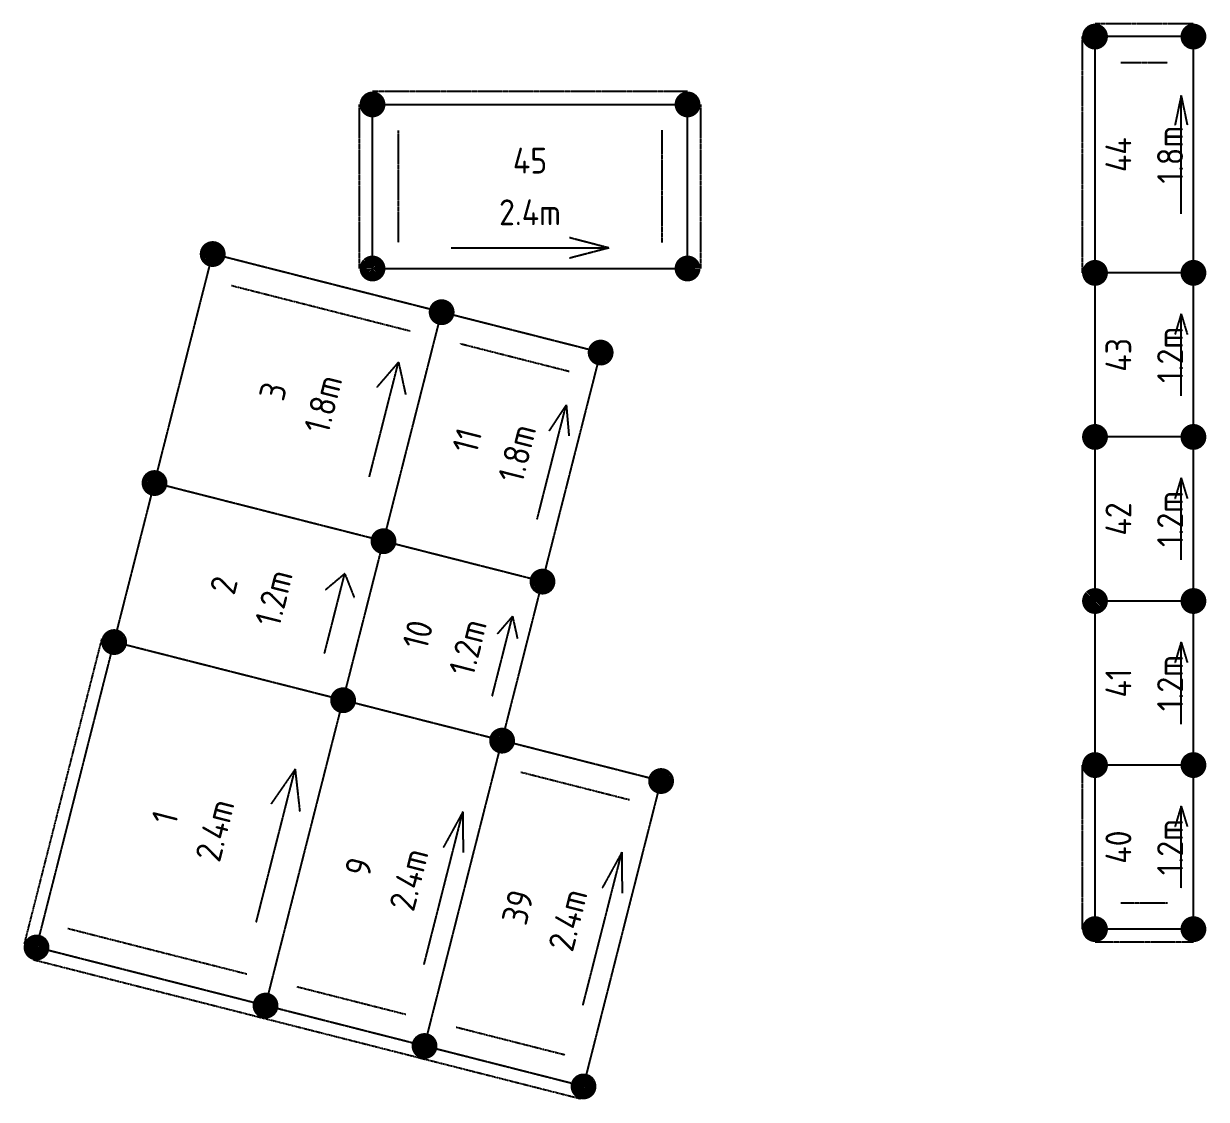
# Model space of a CAD drawing. Header units: millimetres. Extents: x 9116 to 195096, y -114281 to 55636.
# Drawn here: x 155130 to 164287, y 14917 to 23244 of the extents above; entities that cross this region are included whole.
import ezdxf
from ezdxf.enums import TextEntityAlignment as Align

# ---------------------------------------------------------------- set-up
doc = ezdxf.new("R2010")
doc.units = ezdxf.units.MM
doc.linetypes.add('KwikScaf_DASHED', pattern=[3.75, 2.5, -1.25])
doc.linetypes.add('KwikScaf_Line', pattern=[1, 1, 0])
doc.layers.add('KwikScaf Schematic', color=7, linetype='CONTINUOUS')
doc.styles.add('KwikScaf ISO', font='isocp.shx')

msp = doc.modelspace()

# ---------------------------------------------------------------- linework, layer by layer
at = {"layer": 'KwikScaf Schematic', "color": 5, "linetype": 'KwikScaf_DASHED'}
for p, q in [((163424.7, 23243.7), (164186.7, 23243.7)), ((163324.7, 23143.7), (163324.7, 21314.7)), ((163624.7, 22943.7), (163986.7, 22943.7)), ((156738.4, 21217.5), (158123.4, 20865.7)), ((158511.1, 20767.2), (159354.3, 20553))]:
    msp.add_line(p, q, dxfattribs=at)
at = {"layer": 'KwikScaf Schematic', "color": 5, "linetype": 'KwikScaf_Line'}
for p, q in [((163424.7, 21314.7), (163424.7, 23143.7)), ((164186.7, 23143.7), (163424.7, 23143.7)), ((164186.7, 21314.7), (164186.7, 23143.7)), ((164091.4, 22686.5), (164043.8, 22457.8)), ((164091.4, 21772), (164091.4, 22686.5)), ((164091.4, 22686.5), (164139, 22457.8)), ((156143.5, 19687.9), (156593.8, 21460.6)), ((158366.5, 21010.3), (156593.8, 21460.6)), ((157916.2, 19237.6), (158366.5, 21010.3)), ((157916.2, 19237.6), (158366.5, 21010.3)), ((159597.4, 20697.6), (158366.5, 21010.3)), ((159147.1, 18924.9), (159597.4, 20697.6)), ((157807.2, 19737), (158032.3, 20623.4)), ((158032.3, 20623.4), (157865.2, 20429.9)), ((158032.3, 20623.4), (158086.8, 20373.6)), ((159105.8, 19407.1), (159330.9, 20293.5)), ((159330.9, 20293.5), (159197.7, 20091.4)), ((159330.9, 20293.5), (159351.6, 20052.3))]:
    msp.add_line(p, q, dxfattribs=at)
at = {"layer": 'KwikScaf Schematic', "color": 3, "linetype": 'KwikScaf_DASHED'}
for p, q in [((160270.1, 22718.5), (157831.1, 22718.5)), ((157731.1, 21348.5), (157731.1, 22618.5)), ((160370.1, 22618.5), (160370.1, 21348.5)), ((158031.1, 21548.5), (158031.1, 22418.5)), ((160070.1, 22418.5), (160070.1, 21548.5)), ((155733.9, 18481.6), (155133.4, 16117.7)), ((158979, 17450.9), (159822.2, 17236.7)), ((156858.4, 15885.8), (155473.4, 16237.7)), ((156978.4, 15545.8), (155205.7, 15996.1)), ((158089.3, 15573.1), (157246.1, 15787.3)), ((158209.3, 15233.1), (156978.4, 15545.8)), ((159320.2, 15260.4), (158477, 15474.6)), ((159440.2, 14920.4), (158209.3, 15233.1))]:
    msp.add_line(p, q, dxfattribs=at)
at = {"layer": 'KwikScaf Schematic', "color": 3, "linetype": 'KwikScaf_Line'}
for p, q in [((157831.1, 22618.5), (160270.1, 22618.5)), ((157831.1, 21348.5), (157831.1, 22618.5)), ((160270.1, 21348.5), (160270.1, 22618.5)), ((159660.3, 21507.3), (159355.5, 21586.7)), ((158440.8, 21507.3), (159660.3, 21507.3)), ((159660.3, 21507.3), (159355.5, 21427.9)), ((157831.1, 21348.5), (160270.1, 21348.5)), ((155230.3, 16093.1), (155830.8, 18457)), ((157603.5, 18006.7), (155830.8, 18457)), ((157003, 15642.7), (157603.5, 18006.7)), ((157003, 15642.7), (157603.5, 18006.7)), ((158834.4, 17694), (157603.5, 18006.7)), ((158233.9, 15330), (158834.4, 17694)), ((158233.9, 15330), (158834.4, 17694)), ((160065.3, 17381.3), (158834.4, 17694)), ((156931.5, 16290), (157231.8, 17472)), ((157231.8, 17472), (157045.9, 17204.6)), ((157231.8, 17472), (157267.5, 17148.3)), ((159464.8, 15017.4), (160065.3, 17381.3)), ((158230.1, 15960.1), (158530.4, 17142.1)), ((158530.4, 17142.1), (158378.4, 16866.1)), ((158530.4, 17142.1), (158532.3, 16827)), ((159461, 15647.4), (159761.3, 16829.4)), ((159761.3, 16829.4), (159609.3, 16553.4)), ((159761.3, 16829.4), (159763.2, 16514.4)), ((157003, 15642.7), (155230.3, 16093.1)), ((158233.9, 15330), (157003, 15642.7)), ((159464.8, 15017.4), (158233.9, 15330))]:
    msp.add_line(p, q, dxfattribs=at)
at = {"layer": 'KwikScaf Schematic', "color": 1, "linetype": 'KwikScaf_Line'}
for p, q in [((163424.7, 20044.7), (163424.7, 21314.7)), ((164186.7, 21314.7), (163424.7, 21314.7)), ((164186.7, 20044.7), (164186.7, 21314.7)), ((164091.4, 20997.2), (164043.8, 20838.5)), ((164091.4, 20362.2), (164091.4, 20997.2)), ((164091.4, 20997.2), (164139, 20838.5)), ((163424.7, 18774.7), (163424.7, 20044.7)), ((164186.7, 20044.7), (163424.7, 20044.7)), ((164186.7, 18774.7), (164186.7, 20044.7)), ((155830.8, 18457), (156143.5, 19687.9)), ((157916.2, 19237.6), (156143.5, 19687.9)), ((164091.4, 19727.2), (164043.8, 19568.5)), ((164091.4, 19092.2), (164091.4, 19727.2)), ((164091.4, 19727.2), (164139, 19568.5)), ((157603.5, 18006.7), (157916.2, 19237.6)), ((157603.5, 18006.7), (157916.2, 19237.6)), ((159147.1, 18924.9), (157916.2, 19237.6)), ((157460.1, 18370.7), (157616.4, 18986.1)), ((157616.4, 18986.1), (157466.5, 18860.4)), ((157616.4, 18986.1), (157688.1, 18804.1)), ((158834.4, 17694), (159147.1, 18924.9)), ((163424.7, 17504.7), (163424.7, 18774.7)), ((164186.7, 18774.7), (163424.7, 18774.7)), ((164186.7, 17504.7), (164186.7, 18774.7)), ((158758.7, 18040.8), (158915, 18656.2)), ((158915, 18656.2), (158799, 18521.9)), ((158915, 18656.2), (158952.9, 18482.8)), ((164091.4, 18457.2), (164043.8, 18298.5)), ((164091.4, 17822.2), (164091.4, 18457.2)), ((164091.4, 18457.2), (164139, 18298.5)), ((163424.7, 16234.7), (163424.7, 17504.7)), ((164186.7, 17504.7), (163424.7, 17504.7)), ((164186.7, 16234.7), (164186.7, 17504.7)), ((164091.4, 17187.2), (164043.8, 17028.5)), ((164091.4, 16552.2), (164091.4, 17187.2)), ((164091.4, 17187.2), (164139, 17028.5)), ((164186.7, 16234.7), (163424.7, 16234.7))]:
    msp.add_line(p, q, dxfattribs=at)
at = {"layer": 'KwikScaf Schematic', "color": 1, "linetype": 'KwikScaf_DASHED'}
for p, q in [((163324.7, 17504.7), (163324.7, 16234.7)), ((163986.7, 16434.7), (163624.7, 16434.7)), ((164186.7, 16134.7), (163424.7, 16134.7))]:
    msp.add_line(p, q, dxfattribs=at)
at = {"layer": 'KwikScaf Schematic', "color": 5, "linetype": 'KwikScaf_Line'}
for points in [[(163374.7, 23143.7, 100, 100, -0.198912), (163389.3, 23179.1, 100, 100, -0.198912), (163424.7, 23193.7, 100, 100, -0.198912), (163460, 23179.1, 100, 100, -0.198912), (163474.7, 23143.7, 100, 100, -0.198912), (163460, 23108.4, 100, 100, -0.198912), (163424.7, 23093.7, 100, 100, -0.198912), (163389.3, 23108.4, 100, 100, -0.198912)], [(164136.7, 23143.7, 100, 100, -0.198912), (164151.3, 23179.1, 100, 100, -0.198912), (164186.7, 23193.7, 100, 100, -0.198912), (164222, 23179.1, 100, 100, -0.198912), (164236.7, 23143.7, 100, 100, -0.198912), (164222, 23108.4, 100, 100, -0.198912), (164186.7, 23093.7, 100, 100, -0.198912), (164151.3, 23108.4, 100, 100, -0.198912)], [(163374.7, 21314.7, 100, 100, -0.198912), (163389.3, 21350.1, 100, 100, -0.198912), (163424.7, 21364.7, 100, 100, -0.198912), (163460, 21350.1, 100, 100, -0.198912), (163474.7, 21314.7, 100, 100, -0.198912), (163460, 21279.4, 100, 100, -0.198912), (163424.7, 21264.7, 100, 100, -0.198912), (163389.3, 21279.4, 100, 100, -0.198912)]]:
    msp.add_lwpolyline(points, format="xyseb", close=True, dxfattribs=at)
at = {"layer": 'KwikScaf Schematic', "color": 3, "linetype": 'KwikScaf_Line', "const_width": 100}
for points in [[(157831.1, 22668.5, -0.198912), (157866.4, 22653.9, -0.198912), (157881.1, 22618.5, -0.198912), (157866.4, 22583.2, -0.198912), (157831.1, 22568.5, -0.198912), (157795.7, 22583.2, -0.198912), (157781.1, 22618.5, -0.198912), (157795.7, 22653.9, -0.198912)], [(157831.1, 21398.5, -0.198912), (157866.4, 21383.9, -0.198912), (157881.1, 21348.5, -0.198912), (157866.4, 21313.2, -0.198912), (157831.1, 21298.5, -0.198912), (157795.7, 21313.2, -0.198912), (157781.1, 21348.5, -0.198912), (157795.7, 21383.9, -0.198912)], [(155782.3, 18469.3, -0.198912), (155805.2, 18499.9, -0.198912), (155843.1, 18505.4, -0.198912), (155873.8, 18482.5, -0.198912), (155879.2, 18444.7, -0.198912), (155856.3, 18414, -0.198912), (155818.5, 18408.5, -0.198912), (155787.8, 18431.4, -0.198912)], [(157555, 18019, -0.198912), (157577.9, 18049.6, -0.198912), (157615.8, 18055.1, -0.198912), (157646.5, 18032.2, -0.198912), (157651.9, 17994.3, -0.198912), (157629, 17963.7, -0.198912), (157591.2, 17958.2, -0.198912), (157560.5, 17981.1, -0.198912)], [(157555, 18019, -0.198912), (157577.9, 18049.6, -0.198912), (157615.8, 18055.1, -0.198912), (157646.5, 18032.2, -0.198912), (157651.9, 17994.3, -0.198912), (157629, 17963.7, -0.198912), (157591.2, 17958.2, -0.198912), (157560.5, 17981.1, -0.198912)], [(158785.9, 17706.3, -0.198912), (158808.8, 17736.9, -0.198912), (158846.7, 17742.4, -0.198912), (158877.4, 17719.5, -0.198912), (158882.8, 17681.7, -0.198912), (158859.9, 17651, -0.198912), (158822.1, 17645.5, -0.198912), (158791.4, 17668.4, -0.198912)], [(158785.9, 17706.3, -0.198912), (158808.8, 17736.9, -0.198912), (158846.7, 17742.4, -0.198912), (158877.4, 17719.5, -0.198912), (158882.8, 17681.7, -0.198912), (158859.9, 17651, -0.198912), (158822.1, 17645.5, -0.198912), (158791.4, 17668.4, -0.198912)], [(160016.8, 17393.6, -0.198912), (160039.7, 17424.2, -0.198912), (160077.6, 17429.7, -0.198912), (160108.3, 17406.8, -0.198912), (160113.7, 17369, -0.198912), (160090.9, 17338.3, -0.198912), (160053, 17332.8, -0.198912), (160022.3, 17355.7, -0.198912)], [(155181.8, 16105.4, -0.198912), (155204.7, 16136, -0.198912), (155242.6, 16141.5, -0.198912), (155273.2, 16118.6, -0.198912), (155278.7, 16080.7, -0.198912), (155255.8, 16050.1, -0.198912), (155218, 16044.6, -0.198912), (155187.3, 16067.5, -0.198912)], [(156954.5, 15655, -0.198912), (156977.4, 15685.7, -0.198912), (157015.3, 15691.2, -0.198912), (157045.9, 15668.3, -0.198912), (157051.4, 15630.4, -0.198912), (157028.5, 15599.8, -0.198912), (156990.7, 15594.3, -0.198912), (156960, 15617.2, -0.198912)], [(156954.5, 15655, -0.198912), (156977.4, 15685.7, -0.198912), (157015.3, 15691.2, -0.198912), (157045.9, 15668.3, -0.198912), (157051.4, 15630.4, -0.198912), (157028.5, 15599.8, -0.198912), (156990.7, 15594.3, -0.198912), (156960, 15617.2, -0.198912)], [(158185.4, 15342.4, -0.198912), (158208.3, 15373, -0.198912), (158246.2, 15378.5, -0.198912), (158276.8, 15355.6, -0.198912), (158282.3, 15317.7, -0.198912), (158259.4, 15287.1, -0.198912), (158221.6, 15281.6, -0.198912), (158190.9, 15304.5, -0.198912)], [(158185.4, 15342.4, -0.198912), (158208.3, 15373, -0.198912), (158246.2, 15378.5, -0.198912), (158276.8, 15355.6, -0.198912), (158282.3, 15317.7, -0.198912), (158259.4, 15287.1, -0.198912), (158221.6, 15281.6, -0.198912), (158190.9, 15304.5, -0.198912)], [(159416.3, 15029.7, -0.198912), (159439.2, 15060.3, -0.198912), (159477.1, 15065.8, -0.198912), (159507.8, 15042.9, -0.198912), (159513.2, 15005, -0.198912), (159490.3, 14974.4, -0.198912), (159452.5, 14968.9, -0.198912), (159421.8, 14991.8, -0.198912)]]:
    msp.add_lwpolyline(points, format="xyb", close=True, dxfattribs=at)
at = {"layer": 'KwikScaf Schematic', "color": 3, "linetype": 'KwikScaf_Line'}
for points in [[(160270.1, 22668.5, 100, 100, -0.198912), (160305.4, 22653.9, 100, 100, -0.198912), (160320.1, 22618.5, 100, 100, -0.198912), (160305.4, 22583.2, 100, 100, -0.198912), (160270.1, 22568.5, 100, 100, -0.198912), (160234.7, 22583.2, 100, 100, -0.198912), (160220.1, 22618.5, 100, 100, -0.198912), (160234.7, 22653.9, 100, 100, -0.198912)], [(160270.1, 21398.5, 100, 100, -0.198912), (160305.4, 21383.9, 100, 100, -0.198912), (160320.1, 21348.5, 100, 100, -0.198912), (160305.4, 21313.2, 100, 100, -0.198912), (160270.1, 21298.5, 100, 100, -0.198912), (160234.7, 21313.2, 100, 100, -0.198912), (160220.1, 21348.5, 100, 100, -0.198912), (160234.7, 21383.9, 100, 100, -0.198912)]]:
    msp.add_lwpolyline(points, format="xyseb", close=True, dxfattribs=at)
at = {"layer": 'KwikScaf Schematic', "color": 5, "linetype": 'KwikScaf_Line', "const_width": 100}
for points in [[(156545.3, 21472.9, -0.198912), (156568.2, 21503.5, -0.198912), (156606.1, 21509, -0.198912), (156636.8, 21486.1, -0.198912), (156642.2, 21448.3, -0.198912), (156619.3, 21417.6, -0.198912), (156581.5, 21412.1, -0.198912), (156550.8, 21435, -0.198912)], [(164136.7, 21314.7, -0.198912), (164151.3, 21350.1, -0.198912), (164186.7, 21364.7, -0.198912), (164222, 21350.1, -0.198912), (164236.7, 21314.7, -0.198912), (164222, 21279.4, -0.198912), (164186.7, 21264.7, -0.198912), (164151.3, 21279.4, -0.198912)], [(158318, 21022.6, -0.198912), (158340.9, 21053.2, -0.198912), (158378.8, 21058.7, -0.198912), (158409.5, 21035.8, -0.198912), (158414.9, 20997.9, -0.198912), (158392, 20967.3, -0.198912), (158354.2, 20961.8, -0.198912), (158323.5, 20984.7, -0.198912)], [(158318, 21022.6, -0.198912), (158340.9, 21053.2, -0.198912), (158378.8, 21058.7, -0.198912), (158409.5, 21035.8, -0.198912), (158414.9, 20997.9, -0.198912), (158392, 20967.3, -0.198912), (158354.2, 20961.8, -0.198912), (158323.5, 20984.7, -0.198912)], [(159548.9, 20709.9, -0.198912), (159571.8, 20740.5, -0.198912), (159609.7, 20746, -0.198912), (159640.4, 20723.1, -0.198912), (159645.8, 20685.3, -0.198912), (159623, 20654.6, -0.198912), (159585.1, 20649.1, -0.198912), (159554.4, 20672, -0.198912)], [(156095, 19700.2, -0.198912), (156117.9, 19730.8, -0.198912), (156155.8, 19736.3, -0.198912), (156186.4, 19713.4, -0.198912), (156191.9, 19675.6, -0.198912), (156169, 19644.9, -0.198912), (156131.2, 19639.4, -0.198912), (156100.5, 19662.3, -0.198912)], [(157867.7, 19249.9, -0.198912), (157890.6, 19280.5, -0.198912), (157928.5, 19286, -0.198912), (157959.1, 19263.1, -0.198912), (157964.6, 19225.2, -0.198912), (157941.7, 19194.6, -0.198912), (157903.9, 19189.1, -0.198912), (157873.2, 19212, -0.198912)], [(157867.7, 19249.9, -0.198912), (157890.6, 19280.5, -0.198912), (157928.5, 19286, -0.198912), (157959.1, 19263.1, -0.198912), (157964.6, 19225.2, -0.198912), (157941.7, 19194.6, -0.198912), (157903.9, 19189.1, -0.198912), (157873.2, 19212, -0.198912)], [(159098.6, 18937.2, -0.198912), (159121.5, 18967.8, -0.198912), (159159.4, 18973.3, -0.198912), (159190, 18950.4, -0.198912), (159195.5, 18912.6, -0.198912), (159172.6, 18881.9, -0.198912), (159134.8, 18876.4, -0.198912), (159104.1, 18899.3, -0.198912)]]:
    msp.add_lwpolyline(points, format="xyb", close=True, dxfattribs=at)
at = {"layer": 'KwikScaf Schematic', "color": 1, "linetype": 'KwikScaf_Line', "const_width": 100}
for points in [[(163374.7, 21314.7, -0.198912), (163389.3, 21350.1, -0.198912), (163424.7, 21364.7, -0.198912), (163460, 21350.1, -0.198912), (163474.7, 21314.7, -0.198912), (163460, 21279.4, -0.198912), (163424.7, 21264.7, -0.198912), (163389.3, 21279.4, -0.198912)], [(164136.7, 21314.7, -0.198912), (164151.3, 21350.1, -0.198912), (164186.7, 21364.7, -0.198912), (164222, 21350.1, -0.198912), (164236.7, 21314.7, -0.198912), (164222, 21279.4, -0.198912), (164186.7, 21264.7, -0.198912), (164151.3, 21279.4, -0.198912)], [(163374.7, 20044.7, -0.198912), (163389.3, 20080.1, -0.198912), (163424.7, 20094.7, -0.198912), (163460, 20080.1, -0.198912), (163474.7, 20044.7, -0.198912), (163460, 20009.4, -0.198912), (163424.7, 19994.7, -0.198912), (163389.3, 20009.4, -0.198912)], [(164136.7, 20044.7, -0.198912), (164151.3, 20080.1, -0.198912), (164186.7, 20094.7, -0.198912), (164222, 20080.1, -0.198912), (164236.7, 20044.7, -0.198912), (164222, 20009.4, -0.198912), (164186.7, 19994.7, -0.198912), (164151.3, 20009.4, -0.198912)], [(164136.7, 20044.7, -0.198912), (164151.3, 20080.1, -0.198912), (164186.7, 20094.7, -0.198912), (164222, 20080.1, -0.198912), (164236.7, 20044.7, -0.198912), (164222, 20009.4, -0.198912), (164186.7, 19994.7, -0.198912), (164151.3, 20009.4, -0.198912)], [(156095, 19700.2, -0.198912), (156117.9, 19730.8, -0.198912), (156155.8, 19736.3, -0.198912), (156186.4, 19713.4, -0.198912), (156191.9, 19675.6, -0.198912), (156169, 19644.9, -0.198912), (156131.2, 19639.4, -0.198912), (156100.5, 19662.3, -0.198912)], [(157867.7, 19249.9, -0.198912), (157890.6, 19280.5, -0.198912), (157928.5, 19286, -0.198912), (157959.1, 19263.1, -0.198912), (157964.6, 19225.2, -0.198912), (157941.7, 19194.6, -0.198912), (157903.9, 19189.1, -0.198912), (157873.2, 19212, -0.198912)], [(157867.7, 19249.9, -0.198912), (157890.6, 19280.5, -0.198912), (157928.5, 19286, -0.198912), (157959.1, 19263.1, -0.198912), (157964.6, 19225.2, -0.198912), (157941.7, 19194.6, -0.198912), (157903.9, 19189.1, -0.198912), (157873.2, 19212, -0.198912)], [(159098.6, 18937.2, -0.198912), (159121.5, 18967.8, -0.198912), (159159.4, 18973.3, -0.198912), (159190, 18950.4, -0.198912), (159195.5, 18912.6, -0.198912), (159172.6, 18881.9, -0.198912), (159134.8, 18876.4, -0.198912), (159104.1, 18899.3, -0.198912)], [(163374.7, 18774.7, -0.198912), (163389.3, 18810.1, -0.198912), (163424.7, 18824.7, -0.198912), (163460, 18810.1, -0.198912), (163474.7, 18774.7, -0.198912), (163460, 18739.4, -0.198912), (163424.7, 18724.7, -0.198912), (163389.3, 18739.4, -0.198912)], [(164136.7, 18774.7, -0.198912), (164151.3, 18810.1, -0.198912), (164186.7, 18824.7, -0.198912), (164222, 18810.1, -0.198912), (164236.7, 18774.7, -0.198912), (164222, 18739.4, -0.198912), (164186.7, 18724.7, -0.198912), (164151.3, 18739.4, -0.198912)], [(164136.7, 18774.7, -0.198912), (164151.3, 18810.1, -0.198912), (164186.7, 18824.7, -0.198912), (164222, 18810.1, -0.198912), (164236.7, 18774.7, -0.198912), (164222, 18739.4, -0.198912), (164186.7, 18724.7, -0.198912), (164151.3, 18739.4, -0.198912)], [(155782.3, 18469.3, -0.198912), (155805.2, 18499.9, -0.198912), (155843.1, 18505.4, -0.198912), (155873.8, 18482.5, -0.198912), (155879.2, 18444.7, -0.198912), (155856.3, 18414, -0.198912), (155818.5, 18408.5, -0.198912), (155787.8, 18431.4, -0.198912)], [(157555, 18019, -0.198912), (157577.9, 18049.6, -0.198912), (157615.8, 18055.1, -0.198912), (157646.5, 18032.2, -0.198912), (157651.9, 17994.3, -0.198912), (157629, 17963.7, -0.198912), (157591.2, 17958.2, -0.198912), (157560.5, 17981.1, -0.198912)], [(157555, 18019, -0.198912), (157577.9, 18049.6, -0.198912), (157615.8, 18055.1, -0.198912), (157646.5, 18032.2, -0.198912), (157651.9, 17994.3, -0.198912), (157629, 17963.7, -0.198912), (157591.2, 17958.2, -0.198912), (157560.5, 17981.1, -0.198912)], [(158785.9, 17706.3, -0.198912), (158808.8, 17736.9, -0.198912), (158846.7, 17742.4, -0.198912), (158877.4, 17719.5, -0.198912), (158882.8, 17681.7, -0.198912), (158859.9, 17651, -0.198912), (158822.1, 17645.5, -0.198912), (158791.4, 17668.4, -0.198912)], [(163374.7, 17504.7, -0.198912), (163389.3, 17540.1, -0.198912), (163424.7, 17554.7, -0.198912), (163460, 17540.1, -0.198912), (163474.7, 17504.7, -0.198912), (163460, 17469.4, -0.198912), (163424.7, 17454.7, -0.198912), (163389.3, 17469.4, -0.198912)], [(164136.7, 17504.7, -0.198912), (164151.3, 17540.1, -0.198912), (164186.7, 17554.7, -0.198912), (164222, 17540.1, -0.198912), (164236.7, 17504.7, -0.198912), (164222, 17469.4, -0.198912), (164186.7, 17454.7, -0.198912), (164151.3, 17469.4, -0.198912)], [(164136.7, 17504.7, -0.198912), (164151.3, 17540.1, -0.198912), (164186.7, 17554.7, -0.198912), (164222, 17540.1, -0.198912), (164236.7, 17504.7, -0.198912), (164222, 17469.4, -0.198912), (164186.7, 17454.7, -0.198912), (164151.3, 17469.4, -0.198912)], [(164136.7, 16234.7, -0.198912), (164151.3, 16270.1, -0.198912), (164186.7, 16284.7, -0.198912), (164222, 16270.1, -0.198912), (164236.7, 16234.7, -0.198912), (164222, 16199.4, -0.198912), (164186.7, 16184.7, -0.198912), (164151.3, 16199.4, -0.198912)]]:
    msp.add_lwpolyline(points, format="xyb", close=True, dxfattribs=at)
at = {"layer": 'KwikScaf Schematic', "color": 1, "linetype": 'KwikScaf_Line'}
for points in [[(163374.7, 20044.7, 100, 100, -0.198912), (163389.3, 20080.1, 100, 100, -0.198912), (163424.7, 20094.7, 100, 100, -0.198912), (163460, 20080.1, 100, 100, -0.198912), (163474.7, 20044.7, 100, 100, -0.198912), (163460, 20009.4, 100, 100, -0.198912), (163424.7, 19994.7, 100, 100, -0.198912), (163389.3, 20009.4, 100, 100, -0.198912)], [(163374.7, 18774.7, 100, 100, -0.198912), (163389.3, 18810.1, 100, 100, -0.198912), (163424.7, 18824.7, 100, 100, -0.198912), (163460, 18810.1, 100, 100, -0.198912), (163474.7, 18774.7, 100, 100, -0.198912), (163460, 18739.4, 100, 100, -0.198912), (163424.7, 18724.7, 100, 100, -0.198912), (163389.3, 18739.4, 100, 100, -0.198912)], [(163374.7, 17504.7, 100, 100, -0.198912), (163389.3, 17540.1, 100, 100, -0.198912), (163424.7, 17554.7, 100, 100, -0.198912), (163460, 17540.1, 100, 100, -0.198912), (163474.7, 17504.7, 100, 100, -0.198912), (163460, 17469.4, 100, 100, -0.198912), (163424.7, 17454.7, 100, 100, -0.198912), (163389.3, 17469.4, 100, 100, -0.198912)], [(163374.7, 16234.7, 100, 100, -0.198912), (163389.3, 16270.1, 100, 100, -0.198912), (163424.7, 16284.7, 100, 100, -0.198912), (163460, 16270.1, 100, 100, -0.198912), (163474.7, 16234.7, 100, 100, -0.198912), (163460, 16199.4, 100, 100, -0.198912), (163424.7, 16184.7, 100, 100, -0.198912), (163389.3, 16199.4, 100, 100, -0.198912)]]:
    msp.add_lwpolyline(points, format="xyseb", close=True, dxfattribs=at)

# ---------------------------------------------------------------- texts
at = {"layer": 'KwikScaf Schematic', "color": 2, "style": 'KwikScaf ISO'}
for s, rotation, p in [('1.8m', 90, (164005.7, 22229.2)), ('44', 90, (163605.7, 22229.2)), ('1.2m', 90, (164005.7, 20679.7)), ('43', 90, (163605.7, 20679.7)), ('3', 75.74664, (157061.1, 20398.3)), ('1.8m', 75.74664, (157448.8, 20299.8)), ('11', 75.74664, (158562.9, 20016.8)), ('1.8m', 75.74664, (158950.6, 19918.3)), ('1.2m', 90, (164005.7, 19409.7)), ('42', 90, (163605.7, 19409.7)), ('2', 75.74664, (156679.6, 18896.5)), ('1.2m', 75.74664, (157067.3, 18798)), ('10', 75.74664, (158181.4, 18515)), ('1.2m', 75.74664, (158569.1, 18416.5)), ('1.2m', 90, (164005.7, 18139.7)), ('41', 90, (163605.7, 18139.7)), ('2.4m', 75.74664, (156610.7, 17000.6)), ('1', 75.74664, (156223, 17099.1)), ('1.2m', 90, (164005.7, 16869.7)), ('40', 90, (163605.7, 16869.7)), ('9', 75.74664, (157724.8, 16717.6)), ('2.4m', 75.74664, (158112.5, 16619.1)), ('39', 75.74664, (158955.7, 16404.9)), ('2.4m', 75.74664, (159343.4, 16306.4))]:
    msp.add_text(s, height=200, rotation=rotation, dxfattribs=at).set_placement(p, align=Align.MIDDLE_CENTER)
for s, p in [('45', (159050.6, 22183.5)), ('2.4m', (159050.6, 21783.5))]:
    msp.add_text(s, height=200, dxfattribs=at).set_placement(p, align=Align.MIDDLE_CENTER)

doc.saveas('drawing.dxf')
